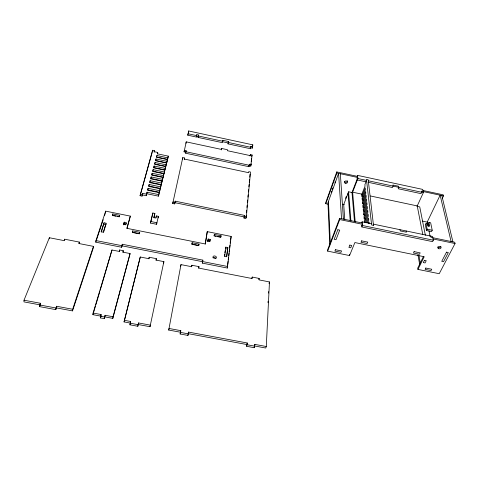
<?xml version="1.0" encoding="UTF-8"?>
<svg xmlns="http://www.w3.org/2000/svg" width="479" height="479" viewBox="0 0 479 479"><rect width="100%" height="100%" fill="white"/><g stroke="black" fill="none" stroke-linecap="round" stroke-linejoin="round"><path stroke-width="0.72" d="M79.173 243.691L79.328 242.081L64.665 239.207L64.12 240.626L49.355 237.734L24.01 300.219L23.95 301.884L40.224 304.901M254.355 345.916L265.755 348.029L266.282 346.515L269.467 281.933L259.061 279.898L259.157 278.431L252.217 277.072L251.762 278.58M268.018 302.74L268.09 301.255M268.497 293.088L268.569 291.603M79.328 242.081L78.825 243.506L93.459 246.374L72.682 309.26L56.534 306.261L55.798 309.632L39.565 306.626L40.314 303.243L24.01 300.219M40.254 304.351L40.314 303.243M49.289 238.817L49.355 237.734M180.439 332.222L168.734 330.055L169.075 328.48L180.805 330.654L180.14 333.983L187.936 335.426L188.6 332.103L247.23 342.982L246.601 346.281L254.241 347.694L254.319 346.509M254.241 347.694L254.864 344.395L266.282 346.515M55.798 309.632L56.534 306.261M246.601 346.281L247.23 342.982M252.217 277.072L252.11 278.538L198.743 268.09L198.977 266.635L191.905 265.252L191.546 266.797M64.575 240.284L64.665 239.207M246.314 217.011L250.499 172.021L248.733 171.644L248.637 172.685L184.349 159.052L184.571 158.022L182.768 157.639L172.721 203.491L174.667 203.892L174.931 202.695L244.116 216.885L243.997 218.101L245.907 218.49L246.314 217.011L244.404 216.622L244.524 215.406L175.224 201.18L174.967 202.377L173.015 201.976L172.721 203.491M251.188 164.632L249.445 164.261L249.068 165.692L250.804 166.063L252.08 155.01L250.373 154.639L249.996 156.058M56.414 307.901L72.527 310.889L72.682 309.26M252.241 148.143L252.613 146.742L250.936 146.376L250.565 147.777L252.241 148.143L252.786 144.856L188.678 130.971L187.786 135.192L196.324 137.036L196.809 134.671L198.516 135.036L198.33 135.97L222.717 141.245L222.388 142.664L198.031 137.401L198.222 136.467L196.516 136.102L196.324 137.036M245.972 217.753L246.182 215.538M246.457 212.58L246.661 210.371M246.936 207.413L247.146 205.198M247.421 202.246L247.631 200.03M247.906 197.079L248.11 194.863M248.385 191.911L248.595 189.696M248.87 186.744L249.08 184.529M249.284 182.313L249.559 179.362M249.769 177.146L250.044 174.194M250.804 166.063L251.014 163.836M251.224 161.615L251.499 158.651M252.613 146.742L252.786 144.856M185.642 153.214L185.858 152.214L184.086 151.831L184.373 150.37L186.145 150.747L185.642 153.214L248.966 166.704L249.068 165.692M250.84 147.322L228.363 142.467L228.495 141.527L222.855 140.305L222.531 141.718L228.154 142.94L228.022 143.88L250.475 148.73L250.936 146.376M248.966 166.704L249.445 164.261M250.373 154.639L250.278 155.621L227.351 150.693L227.483 149.717L221.735 148.484L221.406 149.915M250.475 148.73L250.565 147.777M93.459 246.374L93.279 247.972L72.527 310.889M205.216 244.056L207.257 231.632L231.171 236.452L227.321 268.03L202.276 263.103L202.862 260.145L122.289 244.266L121.66 247.254L95.782 242.164L95.962 240.572L105.661 211.143L130.336 216.119L127.031 228.447M227.321 268.03L227.573 265.827M227.741 264.36L228.076 261.426M228.249 259.959L228.501 257.762M228.752 255.558L229.004 253.355M229.172 251.888L229.513 248.954M229.681 247.487L229.932 245.29M230.183 243.087L230.435 240.889M230.603 239.422L231.171 236.452M226.519 256.798L227.836 247.553L225.807 247.146L225.411 248.661L227.429 249.062M227.836 247.553L226.759 256.69L224.705 256.283L225.807 247.146M93.106 313.05L101.099 314.535L100.889 316.152L92.908 314.673L93.106 313.05L111.984 250.002L119.235 251.421L119.648 249.99L123.259 250.697L123.025 252.283M101.398 231.986L104.057 222.819L106.158 223.238L103.272 232.195L101.135 231.776L104.057 222.819M105.47 212.718L105.661 211.143M224.471 256.397L224.729 254.283M224.896 252.876L225.154 250.768M103.524 232.405L106.093 223.765M119.469 216.897L119.684 215.328L112.816 213.945L112.613 215.52L116.044 216.209M123.259 250.697L122.852 252.134L130.084 253.547L113.05 316.757L105.087 315.278L104.38 318.631L100.386 317.888L101.099 314.535M221.058 235.752L220.891 237.063L214.215 235.716L214.4 234.411L221.058 235.752L220.675 237.261L217.352 236.59M111.984 250.002L100.195 290.298M104.38 318.631L105.087 315.278M119.421 251.577L119.648 249.99M123.666 224.861L124.211 222.196L126.288 222.609L125.654 224.801L123.57 224.388L124.211 222.196M121.66 247.254L122.289 244.266M126.211 223.13L126.061 224.178L123.989 223.765M104.871 316.888L112.816 318.367L113.05 316.757M210.221 239.44L209.898 241.667L207.868 241.26L208.203 239.039L210.221 239.44L209.856 240.961L207.838 240.554L208.203 239.039M222.717 141.245L222.855 140.305M207.67 241.667L207.838 240.554M221.735 148.484L221.591 149.454L186.241 141.862L184.086 151.831M132.749 230.902L132.509 232.465L139.461 233.854L139.712 232.291L132.749 230.902L132.378 232.243L139.359 233.632L139.712 232.291M202.276 263.103L202.862 260.145M207.257 231.632L205.353 243.985L126.851 228.315L130.336 216.119M130.084 253.547L112.816 318.367M154.394 150.663L154.112 151.675L157.747 152.448L157.381 153.813L168.285 156.124L167.86 157.842L156.92 155.525L156.453 157.25L167.428 159.567L166.997 161.309L155.992 158.98L155.519 160.728L166.566 163.058L166.129 164.818L155.046 162.483L154.573 164.255L165.692 166.59L165.249 168.374L154.094 166.033L153.615 167.824L164.806 170.171L164.357 171.979L153.13 169.626L152.645 171.44L163.908 173.799L163.459 175.631L152.154 173.266L151.657 175.104L162.998 177.469L162.543 179.326L151.16 176.955L150.663 178.823L162.082 181.194L161.615 183.074L150.155 180.697L149.652 182.583L161.148 184.966L160.675 186.87L149.137 184.481L148.628 186.397L160.202 188.792L159.723 190.72L148.107 188.325L147.586 190.259L159.244 192.666L158.759 194.624L147.065 192.211L146.532 194.181L142.61 193.372L142.041 196.091L140.078 195.689L152.579 150.274L154.394 150.663L154.148 152.148M142.041 196.091L142.61 193.372M187.936 335.426L188.6 332.103M124.312 320.307L130.635 321.481L130.366 323.074L124.055 321.906L140.269 257.013L148.879 258.696L149.22 257.259L156.364 258.654L156.07 260.217M152.34 151.765L152.579 150.274M142.371 194.905L146.287 195.707L146.532 194.181M146.287 195.707L147.065 192.211M148.107 188.325L147.855 189.846L159.453 192.241L160.202 188.792M149.137 184.481L148.891 186.008L160.405 188.385L161.148 184.966M150.155 180.697L149.909 182.212L161.345 184.589L162.082 181.194M199.001 244.116L198.779 245.476L191.929 244.11L192.163 242.751L199.001 244.116L198.647 245.643M151.16 176.955L150.909 178.469L162.273 180.834L162.998 177.469M152.154 173.266L151.903 174.775L163.189 177.134L163.908 173.799M153.13 169.626L152.879 171.135L164.093 173.476L164.806 170.171M154.094 166.033L153.849 167.536L164.986 169.871L165.692 166.59M155.046 162.483L154.801 163.98L165.866 166.309L166.566 163.058M155.992 158.98L155.741 160.477L166.734 162.794L167.428 159.567M156.92 155.525L156.669 157.016L167.59 159.321L168.285 156.124M140.269 257.013L124.055 321.906M157.495 153.933L157.747 152.448M138.515 322.942L138.233 324.528L149.999 326.708L150.304 325.133L138.515 322.942L137.826 326.277L129.941 324.816L130.635 321.481M180.14 333.983L180.805 330.654M191.905 265.252L191.654 266.707L180.996 264.618L180.661 266.168M154.861 213.436L153.825 217.646L155.849 218.059L156.364 215.939L158.375 216.346L156.573 224.286L150.466 223.058L152.855 213.023L154.861 213.436L153.903 217.783M152.855 213.023L150.466 223.058M146.814 193.744L158.489 196.145L158.759 194.624M159.244 192.666L158.489 196.145M159.453 192.241L159.723 190.72M160.405 188.385L160.675 186.87M161.345 184.589L161.615 183.074M162.273 180.834L162.543 179.326M163.189 177.134L163.459 175.631M156.088 217.484L156.364 215.939M164.093 173.476L164.357 171.979M148.945 258.822L149.22 257.259M164.986 169.871L165.249 168.374M165.866 166.309L166.129 164.818M166.734 162.794L166.997 161.309M167.59 159.321L167.86 157.842M137.826 326.277L138.114 324.69L130.21 323.223M156.573 224.286L156.849 222.741L150.735 221.508M158.1 217.885L158.375 216.346M168.734 330.055L180.996 264.618M182.487 159.112L182.768 157.639M185.96 143.317L186.241 141.862M187.786 135.192L188.061 133.755L196.618 135.605L196.809 134.671M188.397 132.402L188.678 130.971M174.667 203.892L175.224 201.18M163.584 263.187L163.89 261.636L156.034 260.097L156.364 258.654M184.283 159.495L184.571 158.022M198.031 137.401L198.516 135.036M149.999 326.708L163.89 261.636M186.145 150.747L185.93 151.747L249.349 165.279M192.163 242.751L191.822 244.284L197.965 245.505M228.022 143.88L228.495 141.527M198.605 268.174L198.977 266.635M129.941 324.816L130.366 323.074M214.023 235.919L214.4 234.411M251.709 156.423L252.08 155.01M244.116 216.885L244.524 215.406M243.997 218.101L244.404 216.622M140.078 195.689L152.136 152.484M100.386 317.888L100.889 316.152M92.908 314.673L95.483 306.069M95.908 304.638L99.77 291.735M119.684 215.328L119.295 216.616L112.409 215.233L112.816 213.945M258.846 279.437L259.157 278.431M268.982 283.436L269.467 281.933M95.782 242.164L103.165 219.729M104.548 215.52L105.236 213.418M254.529 345.413L254.864 344.395M357.669 176.428L336.779 171.931L325.732 202.635L325.774 203.707L328.672 204.311M325.774 203.707L336.845 172.979L336.779 171.931M332.192 189.81L332.917 187.816M39.565 306.626L40.002 305.476M345.569 198.402L346.221 196.695L346.299 197.761M352.137 192.54L348.574 191.78L343.712 204.563L344.754 219.478M362.25 223.034L339.635 218.328L327.6 249.876L327.648 251.122L349.556 255.558L354.879 242.554L424.226 256.744L417.939 269.396L439.225 273.707L455.05 243.524L454.745 242.272L430.956 237.327L430.705 236.081M327.648 251.122L339.713 219.556L339.635 218.328M357.202 176.332L357.568 175.38L422.7 189.409L423.37 192.612L417.233 205.916L370.369 195.959M357.568 175.38L357.879 178.535L352.622 192.187L362.358 194.252M363.046 196.552L361.896 196.306L365.238 187.876L365.435 189.672L362.082 198.114L362.268 199.935L363.423 200.174M362.268 199.935L365.633 191.48L365.836 193.3L362.453 201.761L362.639 203.605L363.806 203.85M362.639 203.605L366.034 195.133L366.237 196.971L362.831 205.455L363.022 207.317L364.19 207.563M363.022 207.317L366.441 198.827L366.645 200.695L363.214 209.197L363.405 211.083L364.585 211.329M363.405 211.083L366.848 202.569L367.058 204.461L363.597 212.981L363.795 214.891L364.98 215.143M363.795 214.891L367.261 206.365L367.471 208.281L363.992 216.819L364.19 218.753L365.381 219.005M361.729 222.783L362.13 221.807L371.482 223.753M364.19 218.753L367.686 210.209L367.896 212.149L364.387 220.705L364.591 222.663L368.111 214.101L368.327 216.065L365.603 222.657M361.765 225.735L362.369 224.268L339.713 219.556M373.351 224.142L432.537 236.464L433.321 240.207L432.609 241.638L361.885 226.974L362.489 225.507L362.13 221.807M366.633 222.663L368.543 218.041L368.758 220.035L367.662 222.675M368.429 223.358L368.98 222.034L369.129 223.382M428.98 222.43L429.753 226.136L428.07 225.783L427.693 223.927L426.011 223.573L425.376 224.902L426.508 230.519L431.573 231.573L432.226 230.249L430.651 222.777L428.98 222.43L428.346 223.753L428.855 226.226M426.508 230.519L427.148 229.184L426.011 223.573M442.207 198.599L443.506 195.917L443.249 194.845L422.921 190.474M423.322 256.816L417.718 268.132L417.939 269.396M39.655 304.973L55.923 307.991M100.602 316.272L104.602 317.014M188.217 333.665L246.733 344.509M180.505 332.414L188.319 333.863M247.098 344.748L254.75 346.167M95.962 240.572L121.888 245.673M202.647 261.57L227.735 266.51M122.061 245.847L202.497 261.678M103.865 224.4L105.961 224.819M117.415 216.484L118.786 216.759M214.694 236.057L216.023 236.321M140.317 194.157L142.287 194.558M433.058 238.955L455.05 243.524M362.489 225.507L433.321 240.207M427.148 229.184L432.226 230.249M342.269 204.258L344.335 204.695M422.37 221.1L427.789 222.244M416.952 206.311L419.748 206.904L425.364 235.279M336.845 172.979L357.771 177.481L351.999 192.51L354.478 221.424M443.506 195.917L421.442 191.175L421.664 192.241L421.023 193.636L398.217 188.744L398.827 187.337L398.648 186.271L392.924 185.038L393.091 186.103L392.493 187.517L368.094 182.277M357.879 178.535L366.573 180.403L364.89 184.666L365.046 186.091L361.711 194.51L361.896 196.306M368.309 180.775L423.37 192.612M366.01 181.828L357.328 179.966L357.124 177.859M441.818 195.552L452.924 241.889M451.098 241.512L440.123 195.192L427.184 222.112L428.07 226.447M428.962 230.782L430.148 236.56M417.161 205.563L422.801 234.626M418.963 255.57L420.293 262.887M417.916 254.708L419.766 264.959M406.162 230.974L406.372 232.207L400.193 230.926L400.001 229.686M361.741 225.495L361.885 226.974M352.532 191.121L355.232 222.232M348.574 191.78L350.939 221.418M348.047 193.169L350.203 220.597M349.466 254.307L349.556 255.558M340.341 173.727L343.419 219.119M341.527 218.723L338.593 173.356L327.959 202.707L329.797 245.14M335.084 181.822L335.144 182.876M331.707 191.145L331.761 192.205M328.45 201.354L330.294 243.009M212.921 257.816A1.76 1.174 13.9 0 1 215.903 258.403M440.83 246.35A1.641 1.198 -10.4 0 1 439.459 247.517A1.641 1.198 -10.4 0 1 437.722 246.954M347.389 180.763A1.509 1.215 -5.4 0 1 346.257 182.259A1.509 1.215 -5.4 0 1 344.455 181.409M337.839 229.746L334.156 239.332L336.007 239.716L339.713 230.136L337.839 229.746M335.444 249.709L334.899 251.098L340.994 252.331L341.545 250.948L335.444 249.709M349.856 245.086L348.91 247.427L350.748 247.799L351.694 245.464L349.856 245.086M361.591 240.853L360.998 242.272L367.142 243.53L367.74 242.117L361.591 240.853M414.107 251.625L413.443 253.014L419.478 254.253L420.161 252.87L414.107 251.625M424.436 260.307L423.304 262.576L425.095 262.941L426.232 260.678L424.436 260.307M425.807 268.042L425.136 269.384L431.058 270.581L431.741 269.246L425.807 268.042M446.518 252.152L441.746 261.336L443.536 261.702L448.326 252.523L446.518 252.152M373.494 225.369L371.62 224.98L366.453 179.344L368.189 179.721L373.494 225.369M213.389 257.756A1.76 1.174 14 0 0 216.346 257.798A1.76 1.174 14 0 0 214.424 255.954A1.76 1.174 14 0 0 213.389 257.756M438.519 248.649A1.641 1.198 -10.3 0 0 441.105 247.601A1.641 1.198 -10.3 0 0 438.836 246.547A1.641 1.198 -10.3 0 0 438.519 248.649M345.197 183.2A1.509 1.215 -5.4 0 0 347.509 182.134A1.509 1.215 -5.4 0 0 345.293 181.086A1.509 1.215 -5.4 0 0 345.197 183.2"/></g></svg>
